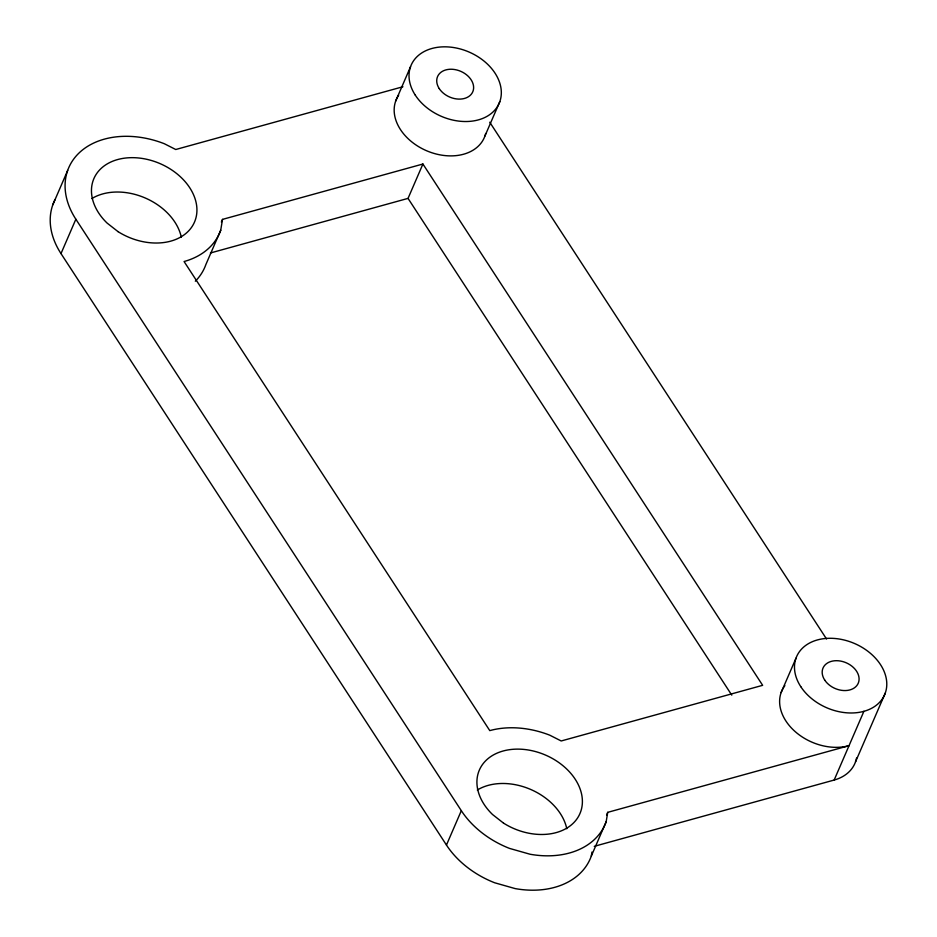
<?xml version="1.0" encoding="UTF-8"?>
<svg xmlns="http://www.w3.org/2000/svg" width="937" height="937" viewBox="0 0 937 937"><rect width="100%" height="100%" fill="white"/><g stroke="black" fill="none" stroke-linecap="round" stroke-linejoin="round"><path stroke-width="1.41" d="M220.71 230.256L222.514 219.387L422.915 164.022L762.648 685.322L561.204 740.968L549.773 735.182A82.198 60.015 23.4 0 0 489.782 730.614L184.074 261.528A82.198 60.015 23.4 0 0 220.71 230.256L205.847 264.621A82.198 60.015 23.4 0 1 195.329 281.217M55.06 199.558A82.198 60.015 23.4 0 0 60.999 253.587L446.457 845.045A82.198 60.015 23.4 0 0 494.666 882.771L515.151 888.592A82.198 60.015 23.4 0 0 591.306 856.078L591.961 852.061M591.306 856.078L606.169 821.714L607.726 812.344L849.027 745.688A47.951 35.009 23.4 0 1 793.897 730.45A47.951 35.009 23.4 0 1 784.866 685.626M52.812 204.793L67.687 170.429M60.999 253.587L75.862 219.223A82.198 60.015 23.4 0 1 81.203 151.033A82.198 60.015 23.4 0 1 164.326 143.724L175.746 149.51L402.933 86.743M221.378 222.034L222.514 219.387M395.672 101.091L410.547 66.726M210.45 252.978L408.04 198.386L422.915 164.022M484.944 135.994L499.819 101.629M446.457 845.045L461.32 810.681L75.862 219.223M606.579 814.991L607.726 812.344M781.13 692.548L796.005 658.184M594.269 846.322L834.153 780.052L863.902 711.324M855.528 761.816L885.278 693.087M489.746 122.22L826.528 638.987M408.04 198.386L731.785 695.149M485.694 133.487A47.951 35.009 23.4 0 1 426.077 150.529A47.951 35.009 23.4 0 1 398.647 95.246M856.559 758.01A47.951 35.009 23.4 0 1 834.153 780.052M606.169 821.714A82.198 60.015 23.4 0 1 530.026 854.228L509.529 848.407A82.198 60.015 23.4 0 1 461.32 810.681M477.32 790.02A54.803 40.01 23.4 0 1 530.682 789.446A54.803 40.01 23.4 0 1 566.78 828.741M91.861 198.562A54.803 40.01 23.4 0 1 145.223 197.988A54.803 40.01 23.4 0 1 181.321 237.284M118.039 231.638L107.076 223.053A54.803 40.01 23.4 0 1 125.933 157.99A54.803 40.01 23.4 0 1 196.758 213.425A54.803 40.01 23.4 0 1 118.039 231.638M503.497 823.096L492.534 814.511A54.803 40.01 23.4 0 1 511.391 749.448A54.803 40.01 23.4 0 1 582.217 804.883A54.803 40.01 23.4 0 1 503.497 823.096M415.314 95.187A47.951 35.009 23.4 0 0 495.251 109.582A47.951 35.009 23.4 0 0 454.972 47.764A47.951 35.009 23.4 0 0 415.314 95.187M439.23 88.582A19.185 14.008 23.4 0 0 471.206 94.332A19.185 14.008 23.4 0 0 455.089 69.607A19.185 14.008 23.4 0 0 439.23 88.582M800.772 686.645A47.951 35.009 23.4 0 0 880.71 701.04A47.951 35.009 23.4 0 0 840.43 639.221A47.951 35.009 23.4 0 0 800.772 686.645M824.689 680.039A19.185 14.008 23.4 0 0 856.664 685.79A19.185 14.008 23.4 0 0 840.548 661.065A19.185 14.008 23.4 0 0 824.689 680.039"/></g></svg>
